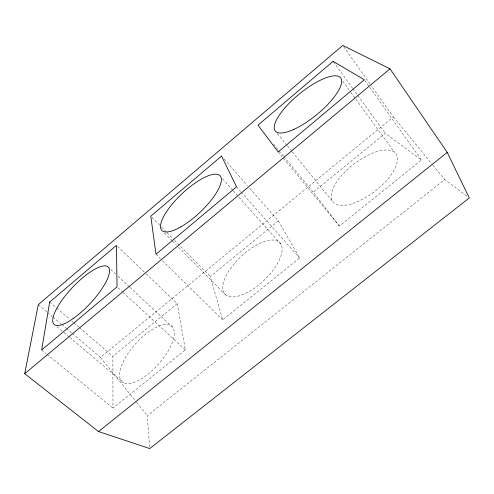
<?xml version="1.0" encoding="UTF-8"?>
<svg xmlns="http://www.w3.org/2000/svg" width="494" height="494" viewBox="0 0 494 494"><rect width="100%" height="100%" fill="white"/><g stroke="black" fill="none" stroke-linecap="round" stroke-linejoin="round"><path stroke-width="0.37" stroke-dasharray="2.47 1.85" d="M72.34 333.506L100.498 357.409L393.378 116.893L371.173 85.555M177.223 303.619L185.343 349.882L112.972 408.063L112.854 356.316L177.223 303.619L146.28 273.96M278.313 220.861L299.648 257.985L222.658 319.884L210.302 276.541L278.313 220.861L249.421 187.899M339.384 226.042L313.282 192.228L385.258 133.306L421.45 160.056L339.384 226.042L282.574 157.271M149.626 447.027L147.329 415.645L444.662 179.538L467.454 196.544M41.638 349.993L46.393 353.865M46.992 354.352L112.972 408.063M56.983 326.633L63.454 332.098M64.041 332.592L69.339 337.062M69.926 337.556L123.475 382.739M38.31 304.619L47.109 312.091M47.696 312.585L52.389 316.574M52.975 317.068L61.188 324.039M61.775 324.539L65.887 328.028M66.474 328.522L71.754 333.005M49.678 302.05L56.112 307.577M56.699 308.083L69.568 319.136M71.908 321.143L73.075 322.15M73.662 322.65L78.929 327.176M79.509 327.676L112.854 356.316M118.171 287.897L122.685 292.065M123.253 292.584L185.343 349.882M110.81 269.52L115.855 274.226M118.097 276.313L129.298 286.767M129.86 287.286L172.443 327.003A37.235 15.32 -48.2 0 1 142.692 377.929A37.235 15.32 -48.2 0 1 125.674 357.23A37.235 15.32 -48.2 0 1 172.443 327.003M117.541 246.42L145.724 273.429M155.993 254.243L160.365 258.547M162.551 260.696L222.658 319.884M164.446 233.014L172.023 240.677M172.56 241.22L176.352 245.049M178.513 247.241L225.573 294.838M151.874 217.28L161.069 226.61M161.612 227.16L166.478 232.094M167.021 232.643L174.055 239.775M174.592 240.325L210.302 276.541M222.424 178.674L232.693 190.184M233.211 190.758L280.987 244.271A37.655 16.537 -43.2 0 1 245.129 293.547A37.655 16.537 -43.2 0 1 231.136 267.649A37.655 16.537 -43.2 0 1 280.987 244.271M236.521 186.806L240.597 191.4M241.103 191.975L299.648 257.985M224.078 158.988L247.395 185.59M278.171 151.936L282.086 156.678M273.645 144.143L278.536 150.083M279.03 150.676L283.433 156.018M283.92 156.61L313.282 192.228M393.378 116.893L432.448 164.626M432.942 165.218L444.662 179.538M277.239 133.417L286.946 145.347M287.434 145.94L291.806 151.306M292.287 151.905L333.067 201.99M100.498 357.409L136.221 401.838M136.708 402.437L147.329 415.645M342.694 81.207L350.407 91.798M350.864 92.415L355.402 98.646M355.853 99.269L394.422 152.195M333.549 61.978L352.432 88.031M352.883 88.648L357.378 94.854M357.829 95.472L385.258 133.306M364.819 80.374L369.284 86.648M369.728 87.277L421.45 160.056M343.639 46.695L370.728 84.931M352.821 203.442A39.619 17.204 -37.5 0 0 397.015 155.937A39.619 17.204 -37.5 0 0 343.231 173.684A39.619 17.204 -37.5 0 0 352.821 203.442"/><path stroke-width="0.74" d="M24.7 373.692L38.31 304.619L342.75 45.442L390.001 68.814L447.218 152.393L469.3 197.921L149.738 448.558L98.522 431.552L24.7 373.692L390.001 68.814M98.522 431.552L447.218 152.393M49.678 302.05L41.638 349.993L117.041 286.853L116.436 245.357L49.678 302.05M221.547 156.098L150.793 216.187L155.993 254.243L236.521 186.806L221.547 156.098M333.098 61.355L257.985 125.149L278.171 151.936L364.374 79.75L333.098 61.355M293.924 129.348A42.126 13.505 -39.2 0 0 341.539 79.818A42.126 13.505 -39.2 0 0 288.366 104.086A42.126 13.505 -39.2 0 0 293.924 129.348M180.773 226.9A39.946 12.937 -43.2 0 0 220.88 176.945A39.946 12.937 -43.2 0 0 171.208 205.337A39.946 12.937 -43.2 0 0 180.773 226.9M73.649 318.21A39.452 11.942 -46.7 0 0 108.569 267.433A39.452 11.942 -46.7 0 0 61.108 301.402A39.452 11.942 -46.7 0 0 73.649 318.21"/></g></svg>
